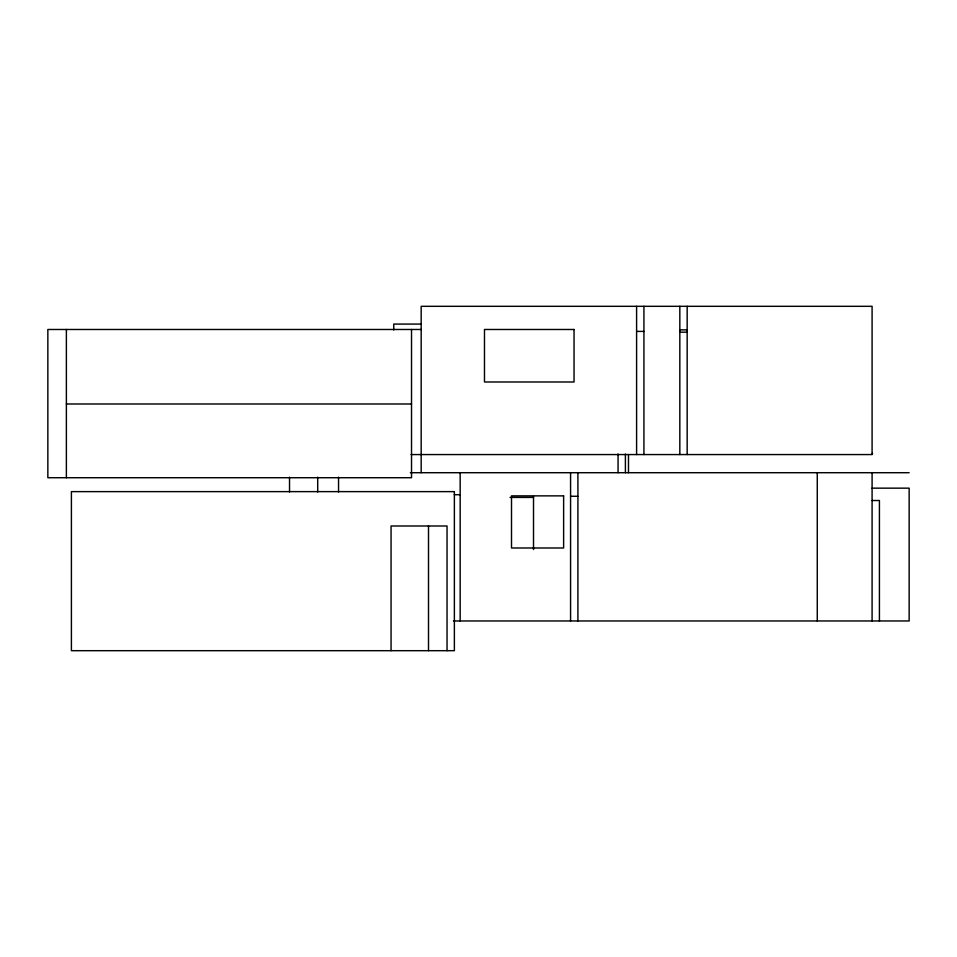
<?xml version="1.0" encoding="UTF-8"?>
<svg xmlns="http://www.w3.org/2000/svg" width="957" height="957" viewBox="0 0 957 957"><rect width="100%" height="100%" fill="white"/><g stroke="black" fill="none" stroke-linecap="round" stroke-linejoin="round"><path stroke-width="1.44" d="M421.176 324.076L393.758 324.076L393.758 330.009M421.176 329.483L47.85 329.483L47.85 477.722L411.522 477.722L411.522 329.483M679.829 329.866L687.162 329.866M636.596 331.409L643.929 331.409M679.829 332.187L687.162 332.187M66.38 403.986L411.522 403.986M411.067 454.563L872.09 454.563L872.09 306.312L421.176 306.312L421.176 472.71M410.35 472.71L909.15 472.71M872.09 488.154L909.15 488.154L909.15 620.961L453.51 620.961M454.3 494.709L460.161 494.709M570.575 496.264L577.908 496.264M510.045 497.413L533.516 497.413M872.09 500.511L879.423 500.511L879.423 620.961M872.473 453.092L872.473 453.785M872.09 472.71L872.09 620.961M817.266 472.71L817.266 620.961M687.162 306.312L687.162 454.563M679.829 306.312L679.829 454.563M643.929 306.312L643.929 454.563M636.596 306.312L636.596 454.563M628.486 454.563L628.486 472.71M625.399 453.977L625.399 472.71M618.066 453.977L618.066 472.71M577.908 472.71L577.908 620.961M570.575 472.71L570.575 620.961M533.516 496.432L533.516 549.509M460.161 472.71L460.161 620.961M447.039 650.688L447.039 525.991L391.054 525.991L391.054 650.688M428.509 525.812L428.509 650.688M338.551 477.16L338.551 491.982M317.7 477.16L317.7 491.982M289.528 477.16L289.528 491.982M66.38 329.483L66.38 477.722M574.044 329.483L484.481 329.483L484.481 381.987L574.044 381.987L574.044 329.483M454.372 491.623L71.404 491.623L71.404 650.688L454.372 650.688L454.372 491.623M563.625 495.87L511.505 495.87L511.505 547.99L563.625 547.99L563.625 495.87"/></g></svg>
